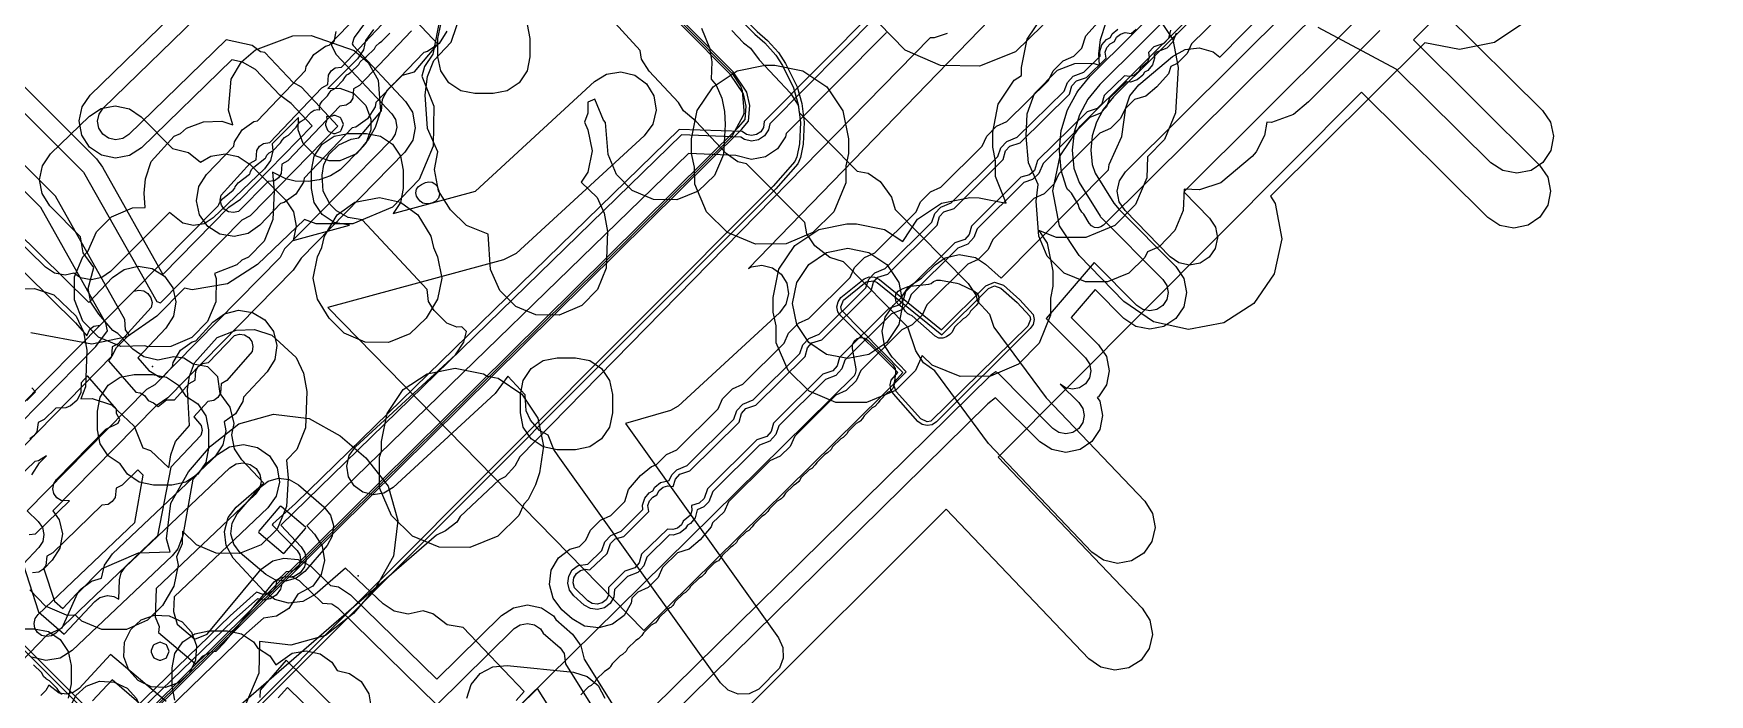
# Model space of a CAD drawing. Header units: metres. Extents: x -2677 to -840, y 169 to 1487.
# Drawn here: x -1971.7 to -1880.6, y 580.5 to 616.5 of the extents above; entities that cross this region are included whole.
import ezdxf

# ---------------------------------------------------------------- set-up
doc = ezdxf.new("R2010")
doc.units = ezdxf.units.M
for name, color, linetype in [('AI_GREENING_ALLOWED_ZONE', 4, 'Continuous'), ('AI_GREENING_EXCLUSIONS', 1, 'Continuous'), ('AI_GREENING_LAWN', 82, 'Continuous'), ('AI_GREENING_REJECTED', 6, 'Continuous')]:
    doc.layers.add(name, color=color, linetype=linetype)

msp = doc.modelspace()

# ---------------------------------------------------------------- linework, layer by layer
at = {"layer": 'AI_GREENING_ALLOWED_ZONE'}
msp.add_lwpolyline([(-1949.677, 607.963), (-1949.662, 607.925), (-1949.628, 607.719), (-1949.681, 607.517), (-1949.811, 607.354), (-1949.997, 607.259), (-1950.174, 607.211), (-1950.353, 607.196), (-1950.526, 607.246), (-1950.671, 607.353), (-1950.771, 607.461), (-1950.872, 607.622), (-1950.905, 607.81), (-1950.866, 607.996), (-1950.76, 608.154), (-1950.603, 608.261), (-1950.373, 608.36), (-1950.201, 608.401), (-1950.025, 608.378), (-1949.868, 608.296), (-1949.75, 608.164), (-1949.685, 607.999), (-1949.677, 607.963)], close=True, dxfattribs=at)
at = {"layer": 'AI_GREENING_EXCLUSIONS'}
for points in [[(-1789.684, 736.762), (-1913.711, 613.695), (-1914.37, 612.898), (-1914.832, 612.04), (-1915.119, 611.108), (-1915.219, 610.129), (-1915.125, 609.148), (-1914.841, 608.364), (-1913.703, 606.525), (-1913.676, 606.493), (-1910.29, 603.086), (-1910.074, 602.761), (-1909.999, 602.378), (-1910.076, 601.996), (-1910.294, 601.672), (-1910.619, 601.456), (-1911.002, 601.381), (-1911.384, 601.458), (-1911.708, 601.676), (-1914.025, 604.007), (-1916.633, 600.962), (-1914.497, 598.835), (-1914.28, 598.511), (-1914.203, 598.128), (-1914.279, 597.745), (-1914.495, 597.421), (-1914.819, 597.204), (-1915.202, 597.127), (-1915.585, 597.203), (-1915.879, 597.399), (-1914.867, 596.399), (-1914.648, 596.076), (-1914.57, 595.694), (-1914.644, 595.311), (-1914.859, 594.985), (-1915.182, 594.766), (-1915.564, 594.688), (-1915.947, 594.762), (-1916.273, 594.977), (-1919.254, 597.992), (-1919.381, 598.076), (-1919.647, 597.884), (-1959.785, 558.368)], [(-1788.98, 736.052), (-1912.972, 613.02), (-1913.536, 612.337), (-1913.905, 611.652), (-1914.134, 610.908), (-1914.214, 610.125), (-1914.139, 609.342), (-1913.979, 608.87), (-1912.961, 607.231), (-1912.661, 606.89), (-1912.661, 606.89), (-1909.581, 603.791), (-1909.149, 603.141), (-1908.999, 602.375), (-1909.154, 601.61), (-1909.589, 600.963), (-1910.239, 600.531), (-1911.005, 600.381), (-1911.77, 600.536), (-1912.417, 600.971), (-1913.978, 602.541), (-1915.286, 601.03), (-1913.79, 599.543), (-1913.356, 598.895), (-1913.203, 598.129), (-1913.354, 597.364), (-1913.787, 596.714), (-1913.862, 596.664), (-1913.727, 596.465), (-1913.57, 595.7), (-1913.718, 594.934), (-1914.147, 594.282), (-1914.793, 593.845), (-1915.558, 593.688), (-1916.324, 593.836), (-1916.976, 594.265), (-1919.398, 596.658), (-1919.811, 596.322), (-1959.084, 557.654)], [(-1972.931, 655.298), (-1971.592, 654.962), (-1970.356, 654.35), (-1969.227, 653.445), (-1932.479, 616.433), (-1931.933, 615.956), (-1931.343, 615.292), (-1930.972, 614.733), (-1930.372, 613.517), (-1930.117, 612.609), (-1929.996, 611.63), (-1930.056, 610.468), (-1930.184, 609.751), (-1930.298, 609.512), (-1931.47, 608.165), (-1975.484, 564.062)], [(-1972.922, 655.498), (-1971.542, 655.155), (-1970.266, 654.529), (-1969.085, 653.586), (-1932.34, 616.577), (-1931.783, 616.088), (-1931.193, 615.425), (-1930.805, 614.842), (-1930.179, 613.571), (-1929.924, 612.663), (-1929.797, 611.653), (-1929.857, 610.451), (-1929.987, 609.715), (-1930.147, 609.381), (-1931.333, 608.019), (-1975.357, 563.907)], [(-1979.002, 589.709), (-1967.029, 577.763), (-1933.198, 611.252), (-1932.825, 611.691), (-1932.741, 612.55), (-1932.915, 613.269), (-1933.66, 614.379), (-1943.892, 624.715), (-1944.411, 624.225), (-1944.807, 624.225), (-1944.973, 624.342), (-1946.583, 626.107), (-1946.577, 626.483), (-1946.133, 626.979), (-1970.177, 651.268), (-1974.404, 654.312)], [(-1978.86, 589.851), (-1967.028, 578.045), (-1933.345, 611.388), (-1933.008, 611.785), (-1932.94, 612.523), (-1933.101, 613.187), (-1933.815, 614.252), (-1943.888, 624.427), (-1944.332, 624.041), (-1944.609, 623.984), (-1944.887, 624.042), (-1945.119, 624.205), (-1946.769, 626.035), (-1946.816, 626.299), (-1946.761, 626.561), (-1946.415, 626.98), (-1970.308, 651.115), (-1974.732, 654.355)], [(-1865.57, 647.356), (-1896.663, 616.117), (-1889.808, 609.303), (-1889.37, 608.657), (-1889.214, 607.892), (-1889.361, 607.126), (-1889.791, 606.475), (-1890.437, 606.037), (-1891.201, 605.88), (-1891.968, 606.028), (-1892.619, 606.458), (-1899.49, 613.276), (-1919.253, 593.433), (-1911.414, 585.216), (-1910.995, 584.557), (-1910.861, 583.789), (-1911.031, 583.027), (-1911.48, 582.388), (-1912.139, 581.97), (-1912.908, 581.836), (-1913.669, 582.006), (-1914.308, 582.455), (-1922.081, 590.602), (-1933.103, 579.57)], [(-1937.949, 638.364), (-1954.264, 616.242), (-1954.377, 615.898), (-1954.321, 615.807), (-1951.476, 612.774), (-1951.095, 612.191), (-1950.936, 611.341), (-1951.079, 610.66), (-1951.505, 610.007), (-1957.147, 604.242), (-1957.573, 603.593), (-1964.393, 596.653), (-1965.027, 596.221), (-1970.643, 590.503), (-1970.297, 590.012), (-1970.126, 589.251), (-1970.259, 588.482), (-1970.674, 587.825), (-1971.127, 587.349), (-1970.554, 585.591), (-1970.097, 585.192), (-1969.1, 586.266), (-1968.547, 586.684), (-1968.004, 586.839), (-1967.833, 587.56), (-1967.391, 588.177), (-1961.699, 593.575), (-1961.039, 593.991), (-1960.27, 594.123), (-1959.509, 593.951), (-1958.871, 593.5), (-1958.455, 592.84), (-1958.323, 592.071), (-1958.496, 591.31), (-1958.946, 590.673), (-1964.047, 585.836), (-1964.077, 585.026), (-1963.878, 584.337), (-1962.926, 583.528), (-1962.255, 583.809), (-1959.317, 587.342), (-1958.673, 587.783), (-1958.084, 587.935), (-1957.307, 587.859), (-1956.619, 587.491), (-1955.545, 586.453), (-1955.107, 586.371), (-1954.454, 585.944), (-1949.769, 581.355), (-1946.254, 584.814), (-1945.601, 585.242), (-1944.835, 585.388), (-1944.071, 585.23), (-1943.425, 584.791), (-1943.303, 584.604), (-1942.39, 583.804), (-1941.929, 583.175), (-1941.75, 582.444), (-1937.644, 575.868)], [(-1910.558, 626.675), (-1932.813, 603.687), (-1932.665, 603.778), (-1932.087, 603.869), (-1931.518, 603.732), (-1931.045, 603.387), (-1930.739, 602.888), (-1930.648, 602.31), (-1930.786, 601.741), (-1931.13, 601.268), (-1936.639, 596.192), (-1937.054, 595.96), (-1939.499, 595.259), (-1931.186, 583.61), (-1930.945, 583.076), (-1930.927, 582.491), (-1931.134, 581.944), (-1932.255, 580.804), (-1932.789, 580.564), (-1933.374, 580.546), (-1933.921, 580.753), (-1934.347, 581.154), (-1943.161, 593.505), (-1943.397, 593.849), (-1943.719, 594.618), (-1944.18, 594.885), (-1944.666, 595.431), (-1944.906, 595.955), (-1944.968, 596.824), (-1945.912, 597.838), (-1946.599, 596.897), (-1952.146, 591.781), (-1952.646, 591.476), (-1953.224, 591.385), (-1953.793, 591.522), (-1954.266, 591.867), (-1954.571, 592.366), (-1954.662, 592.944), (-1954.525, 593.513), (-1954.18, 593.986), (-1948.759, 598.985), (-1948.293, 599.672), (-1948.161, 600.254), (-1948.397, 600.508), (-1948.686, 600.505), (-1949.229, 600.723), (-1949.916, 601.396), (-1950.223, 601.894), (-1950.298, 602.551), (-1953.819, 606.332), (-1954.582, 606.468), (-1955.217, 606.829), (-1955.561, 607.175), (-1955.943, 607.899), (-1956.005, 608.771), (-1955.909, 609.348), (-1955.613, 609.904), (-1955.09, 610.414), (-1954.431, 610.728), (-1954.009, 610.789), (-1952.772, 612.255), (-1952.721, 612.888), (-1952.439, 613.401), (-1951.633, 614.204), (-1950.983, 614.375), (-1949.709, 615.885), (-1952.95, 619.357)], [(-1890.714, 617.01), (-1892.252, 615.979), (-1894.165, 615.595), (-1896.055, 615.967), (-1904.44, 607.621), (-1904.182, 607.224), (-1903.827, 605.306), (-1904.234, 603.398), (-1905.339, 601.79), (-1905.339, 601.79), (-1906.976, 600.728), (-1908.894, 600.373), (-1910.802, 600.78), (-1912.41, 601.885), (-1914.85, 604.392), (-1915.907, 606.016), (-1916.267, 607.919), (-1915.877, 609.817), (-1914.794, 611.423), (-1899.86, 626.289)], [(-1933.728, 616.633), (-1933.096, 615.958), (-1932.703, 615.677), (-1932.237, 615.041), (-1930.537, 613.225), (-1930.126, 612.563), (-1930.061, 612.172), (-1926.917, 608.989), (-1926.309, 608.864), (-1925.662, 608.427), (-1925.048, 607.567), (-1924.855, 606.902), (-1920.871, 602.869), (-1920.442, 602.217), (-1920.386, 601.929), (-1919.713, 601.211), (-1919.478, 600.496), (-1916.638, 596.658), (-1911.266, 591.027), (-1910.848, 590.368), (-1910.714, 589.599), (-1910.884, 588.838), (-1911.332, 588.199), (-1911.991, 587.781), (-1912.76, 587.647), (-1913.522, 587.817), (-1914.16, 588.266), (-1919.779, 594.178), (-1922.693, 598.118), (-1923.307, 598.552), (-1923.723, 599.212), (-1924.158, 600.504), (-1927.662, 604.052), (-1928.401, 604.284), (-1929.218, 604.915), (-1929.647, 605.566), (-1929.766, 606.181), (-1932.924, 609.378), (-1933.409, 609.492), (-1934.042, 609.946), (-1935.69, 611.707), (-1936.351, 612.26), (-1936.632, 612.712), (-1938.226, 614.415), (-1938.637, 615.077), (-1938.713, 615.537), (-1945.953, 623.49)], [(-1896.333, 620.629), (-1909.158, 607.863), (-1907.752, 606.419), (-1907.434, 605.928), (-1907.327, 605.353), (-1907.327, 605.353), (-1907.449, 604.78), (-1907.781, 604.298), (-1908.272, 603.98), (-1908.847, 603.873), (-1909.42, 603.995), (-1909.902, 604.327), (-1912.342, 606.833), (-1912.659, 607.321), (-1912.767, 607.892), (-1912.65, 608.461), (-1912.325, 608.943), (-1897.391, 623.809)], [(-1977.163, 617.096), (-1968.983, 608.934), (-1964.982, 601.893), (-1964.789, 601.813), (-1960.354, 606.326), (-1959.903, 606.573), (-1955.15, 611.429), (-1957.129, 613.539), (-1957.578, 613.796), (-1959.113, 615.429), (-1959.352, 615.462), (-1959.799, 615.808), (-1961.225, 616.117), (-1966.517, 610.968), (-1966.845, 610.755), (-1967.228, 610.684), (-1967.61, 610.766), (-1967.931, 610.987), (-1968.144, 611.314), (-1968.215, 611.698), (-1968.133, 612.08), (-1967.912, 612.401), (-1962.235, 617.925)], [(-1976.456, 617.804), (-1968.277, 609.642), (-1967.946, 609.206), (-1964.664, 603.368), (-1961.067, 607.027), (-1960.438, 607.456), (-1956.535, 611.444), (-1957.678, 612.662), (-1958.306, 613.111), (-1959.621, 614.51), (-1960.329, 614.899), (-1960.913, 615.026), (-1965.82, 610.251), (-1966.475, 609.826), (-1967.242, 609.684), (-1968.005, 609.847), (-1968.648, 610.29), (-1969.073, 610.944), (-1969.214, 611.712), (-1969.052, 612.475), (-1968.609, 613.118), (-1962.933, 618.642)], [(-1949.219, 616.589), (-1949.636, 615.929), (-1950.273, 615.479), (-1950.471, 615.434), (-1953.078, 612.708), (-1953.117, 612.486), (-1953.533, 611.826), (-1954.171, 611.376), (-1954.369, 611.331), (-1956.976, 608.605), (-1957.014, 608.383), (-1957.431, 607.723), (-1958.069, 607.273), (-1958.267, 607.229), (-1959.389, 606.047), (-1960.027, 605.597), (-1960.788, 605.425), (-1961.557, 605.557), (-1962.217, 605.974), (-1962.667, 606.612), (-1962.839, 607.373), (-1962.706, 608.142), (-1962.289, 608.802), (-1960.805, 610.346), (-1960.767, 610.568), (-1960.35, 611.228), (-1959.713, 611.678), (-1959.515, 611.722), (-1956.908, 614.449), (-1956.869, 614.671), (-1956.453, 615.33), (-1955.815, 615.78), (-1955.617, 615.825), (-1953.01, 618.551)], [(-1906.469, 618.117), (-1908.728, 615.909), (-1908.969, 615.381), (-1909.509, 614.841), (-1909.857, 614.675), (-1909.991, 614.265), (-1910.611, 613.561), (-1911.212, 613.063), (-1911.837, 612.871), (-1912.349, 612.37), (-1912.59, 611.843), (-1913.13, 611.303), (-1913.71, 611.04), (-1915.602, 609.19), (-1915.952, 608.842), (-1916.201, 608.295), (-1916.741, 607.755), (-1917.301, 607.501), (-1919.542, 605.272), (-1919.791, 604.725), (-1920.331, 604.185), (-1920.89, 603.93), (-1923.131, 601.702), (-1923.38, 601.155), (-1923.92, 600.615), (-1924.48, 600.36), (-1926.72, 598.132), (-1926.97, 597.585), (-1927.51, 597.045), (-1928.069, 596.79), (-1930.31, 594.562), (-1930.559, 594.015), (-1931.099, 593.475), (-1931.659, 593.22), (-1933.899, 590.992), (-1934.149, 590.445), (-1934.776, 589.847), (-1934.841, 589.642), (-1935.455, 588.932), (-1936.052, 588.429), (-1936.675, 588.231), (-1937.489, 587.422), (-1937.738, 586.875), (-1938.278, 586.334), (-1938.838, 586.08), (-1939.157, 585.762), (-1939.194, 585.49), (-1939.586, 584.815), (-1940.206, 584.341), (-1940.96, 584.14), (-1941.733, 584.244), (-1942.408, 584.636), (-1942.971, 585.131), (-1943.445, 585.751), (-1943.645, 586.506), (-1943.542, 587.279), (-1943.15, 587.954), (-1942.53, 588.428), (-1942.011, 588.566), (-1941.657, 588.917), (-1941.408, 589.464), (-1940.868, 590.004), (-1940.308, 590.259), (-1939.552, 591.011), (-1939.342, 591.677), (-1938.692, 592.422), (-1938.095, 592.925), (-1937.837, 593.007), (-1937.278, 593.575), (-1936.719, 593.829), (-1934.478, 596.057), (-1934.229, 596.604), (-1933.689, 597.145), (-1933.129, 597.399), (-1930.889, 599.627), (-1930.64, 600.175), (-1930.1, 600.715), (-1929.54, 600.969), (-1927.299, 603.198), (-1927.05, 603.745), (-1926.51, 604.285), (-1925.951, 604.539), (-1923.71, 606.768), (-1923.461, 607.315), (-1922.921, 607.855), (-1922.361, 608.109), (-1920.121, 610.338), (-1919.871, 610.885), (-1919.331, 611.425), (-1918.772, 611.68), (-1916.501, 613.905), (-1916.26, 614.433), (-1915.72, 614.973), (-1915.139, 615.236), (-1914.689, 615.676), (-1914.473, 616.34), (-1913.817, 617.079)], [(-1949.6, 617.268), (-1949.978, 615.351), (-1950.432, 614.67), (-1950.576, 614.154), (-1949.929, 612.508), (-1949.968, 610.334), (-1950.724, 608.529), (-1952.181, 607.019), (-1954.341, 606.117), (-1956.32, 606.117), (-1956.965, 606.345), (-1959.507, 603.909), (-1961.152, 602.86), (-1963.073, 602.52), (-1963.489, 602.612), (-1964.996, 601.086), (-1966.61, 599.978), (-1968.525, 599.574), (-1971.844, 600.184)], [(-1945.458, 580.19), (-1945.021, 580.678), (-1948.336, 584.168), (-1949.202, 584.314), (-1949.981, 584.91), (-1950.5, 585.062), (-1951.33, 584.892), (-1952.094, 585.054), (-1952.684, 585.444), (-1954.728, 587.391), (-1956.373, 585.966), (-1957.051, 585.58), (-1957.825, 585.483), (-1958.578, 585.69), (-1959.149, 586.119), (-1960.832, 587.937), (-1961.217, 588.616), (-1961.312, 589.39), (-1961.104, 590.143), (-1960.677, 590.71), (-1959.173, 592.009), (-1960.367, 593.276), (-1960.76, 593.882), (-1960.912, 594.648), (-1960.789, 595.266), (-1961.007, 596.153), (-1961.548, 596.896), (-1961.681, 597.8), (-1962.208, 598.348), (-1963.016, 598.482), (-1963.518, 598.809), (-1964.06, 598.876), (-1964.931, 598.699), (-1965.691, 598.879), (-1966.287, 599.299), (-1967.116, 600.145), (-1967.377, 600.32), (-1968.145, 601.197), (-1968.572, 601.851), (-1968.716, 602.596), (-1968.412, 603.737), (-1968.99, 604.541), (-1969.133, 605.403), (-1970.8, 607.102), (-1971.223, 607.758), (-1971.363, 608.512), (-1971.203, 609.276), (-1970.764, 609.921), (-1968.652, 611.966), (-1968.014, 612.382), (-1967.247, 612.529), (-1966.483, 612.372), (-1965.837, 611.934), (-1964.135, 610.21), (-1963.262, 609.989), (-1962.621, 609.472), (-1962.049, 609.789), (-1961.28, 609.92), (-1960.571, 609.769), (-1959.922, 609.335), (-1957.998, 607.412), (-1957.565, 606.763), (-1957.412, 605.998), (-1957.579, 605.21), (-1954.519, 606.037), (-1955.353, 606.189), (-1956.002, 606.623), (-1956.436, 607.272), (-1956.588, 608.037), (-1956.588, 609.037), (-1956.436, 609.802), (-1956.002, 610.451), (-1955.353, 610.885), (-1954.588, 611.037), (-1953.588, 611.037), (-1952.823, 610.885), (-1952.174, 610.451), (-1951.74, 609.802), (-1951.588, 609.037), (-1951.588, 608.037), (-1951.74, 607.272), (-1952.135, 606.681), (-1947.661, 607.89), (-1941.2, 613.849), (-1940.535, 614.256), (-1939.764, 614.377), (-1939.005, 614.194), (-1938.374, 613.735), (-1937.967, 613.069), (-1937.846, 612.298), (-1938.029, 611.539), (-1938.489, 610.909), (-1945.445, 604.504), (-1946.144, 604.157), (-1955.698, 601.575), (-1938.516, 583.998), (-1924.249, 598.065), (-1925.005, 598.858), (-1925.419, 599.504), (-1925.558, 600.285), (-1925.388, 601.047), (-1924.95, 601.676), (-1924.52, 602.092), (-1924.104, 602.714), (-1923.423, 603.154), (-1922.668, 603.885), (-1922.124, 604.26), (-1921.366, 604.446), (-1920.481, 604.283), (-1919.927, 603.924), (-1919.085, 603.154), (-1913.249, 609.058), (-1913.21, 609.346), (-1912.514, 610.871), (-1912.298, 612.427), (-1912.092, 613.074), (-1911.604, 613.683), (-1909.77, 615.224), (-1909.086, 615.6), (-1908.311, 615.685), (-1907.561, 615.467), (-1907.2, 615.178), (-1904.63, 617.778)], [(-1925.965, 617.714), (-1931.961, 611.672), (-1932.005, 611.346), (-1932.157, 611.119), (-1932.385, 610.969), (-1932.653, 610.917), (-1932.921, 610.972), (-1933.159, 611.136), (-1936.581, 611.254), (-1957.441, 590.915), (-1958.68, 589.801), (-1958.72, 589.745), (-1957.366, 588.353), (-1957.222, 588.121), (-1957.177, 587.852), (-1957.239, 587.586), (-1957.398, 587.364), (-1957.63, 587.22), (-1957.952, 587.188), (-1958.49, 586.685), (-1958.543, 586.366), (-1958.702, 586.144), (-1958.934, 586), (-1959.204, 585.955), (-1959.573, 586.091), (-1961.002, 584.797), (-1966.19, 579.78)], [(-1925.835, 617.419), (-1931.663, 611.546), (-1931.728, 611.23), (-1931.946, 610.906), (-1932.272, 610.691), (-1932.655, 610.617), (-1933.037, 610.695), (-1933.233, 610.827), (-1936.464, 610.949), (-1958.245, 589.732), (-1957.147, 588.558), (-1956.941, 588.227), (-1956.877, 587.842), (-1956.966, 587.462), (-1957.193, 587.145), (-1957.525, 586.939), (-1957.833, 586.888), (-1958.199, 586.547), (-1958.27, 586.242), (-1958.497, 585.925), (-1958.828, 585.719), (-1959.213, 585.656), (-1959.52, 585.727), (-1960.795, 584.58), (-1965.871, 579.67)], [(-1951.139, 616.619), (-1953.969, 613.64), (-1954.29, 613.46), (-1954.33, 612.952), (-1954.476, 612.721), (-1954.699, 612.564), (-1955.037, 612.516), (-1957.867, 609.537), (-1958.187, 609.358), (-1958.228, 608.85), (-1958.374, 608.619), (-1958.597, 608.461), (-1958.934, 608.413), (-1960.555, 606.784), (-1960.822, 606.724), (-1961.091, 606.771), (-1961.322, 606.917), (-1961.479, 607.14), (-1961.539, 607.406), (-1961.493, 607.675), (-1959.915, 609.414), (-1959.594, 609.593), (-1959.554, 610.101), (-1959.408, 610.332), (-1959.185, 610.49), (-1958.847, 610.538), (-1956.017, 613.517), (-1955.696, 613.696), (-1955.656, 614.204), (-1955.51, 614.435), (-1955.287, 614.592), (-1954.949, 614.64), (-1952.119, 617.619)], [(-1935.381, 616.764), (-1934.934, 615.689), (-1934.813, 614.919), (-1934.844, 613.978), (-1934.579, 613.662), (-1934.279, 612.952), (-1934.124, 612.233), (-1934.085, 611.516), (-1934.179, 609.89), (-1934.677, 608.739), (-1935.554, 607.884), (-1936.719, 607.414), (-1937.988, 607.431), (-1939.139, 607.929), (-1939.994, 608.806), (-1940.447, 609.89), (-1940.588, 611.618), (-1940.71, 611.762), (-1941.174, 612.897), (-1941.551, 612.739), (-1941.551, 612.127), (-1941.736, 611.642), (-1941.55, 611.226), (-1941.323, 610.078), (-1941.553, 608.93), (-1941.925, 608.373), (-1941.057, 607.551), (-1940.671, 606.695), (-1940.489, 605.706), (-1940.554, 603.714), (-1941.024, 602.549), (-1941.879, 601.672), (-1943.111, 601.157), (-1944.38, 601.174), (-1945.464, 601.627), (-1946.341, 602.482), (-1946.839, 603.633), (-1946.983, 605.561), (-1948.153, 606.03), (-1949.027, 606.883), (-1949.668, 607.919), (-1949.898, 609.067), (-1949.707, 610.032), (-1950.268, 611.309), (-1950.396, 613.128), (-1950.266, 614.126), (-1949.927, 615.001), (-1948.983, 615.995), (-1948.404, 617.695)], [(-1910.625, 617.444), (-1909.757, 616.147), (-1909.453, 614.616), (-1909.6, 612.149), (-1910.204, 610.704), (-1911.125, 609.762), (-1911.169, 608.62), (-1911.773, 607.175), (-1912.896, 606.031), (-1914.482, 605.368), (-1916.066, 605.368), (-1917.042, 605.76), (-1916.577, 605.065), (-1916.273, 603.534), (-1916.273, 602.728), (-1916.404, 602.069), (-1916.404, 601.144), (-1917.024, 599.622), (-1918.147, 598.478), (-1919.656, 597.831), (-1921.317, 597.815), (-1922.839, 598.435), (-1923.384, 598.959), (-1923.745, 598.135), (-1924.825, 597.055), (-1926.411, 596.392), (-1928.072, 596.408), (-1929.517, 597.012), (-1930.661, 598.135), (-1931.308, 599.644), (-1931.324, 600.564), (-1931.473, 601.314), (-1931.473, 602.116), (-1931.169, 603.647), (-1930.301, 604.944), (-1929.004, 605.812), (-1927.473, 606.116), (-1926.951, 606.111), (-1926.951, 606.111), (-1925.42, 605.807), (-1924.437, 605.15), (-1923.623, 606.367), (-1922.326, 607.235), (-1920.795, 607.539), (-1920.273, 607.534), (-1918.803, 607.242), (-1919.395, 608.697), (-1919.395, 609.54), (-1919.544, 610.29), (-1919.544, 611.092), (-1919.24, 612.623), (-1918.372, 613.92), (-1917.975, 614.186), (-1917.975, 614.621), (-1917.671, 616.152), (-1916.803, 617.449)], [(-1898.5, 616.63), (-1902.375, 612.758), (-1903.194, 612.059), (-1904.39, 611.635), (-1904.647, 611.636), (-1904.757, 610.918), (-1905.211, 610.04), (-1905.439, 609.771), (-1907.137, 608.346), (-1908.299, 607.956), (-1909.129, 608.005), (-1909.186, 606.834), (-1909.639, 605.75), (-1910.494, 604.873), (-1911.125, 604.592), (-1911.268, 604.291), (-1912.145, 603.436), (-1913.31, 602.966), (-1914.498, 602.966), (-1915.663, 603.436), (-1916.585, 604.358), (-1917.038, 605.442), (-1917.183, 607.342), (-1917.073, 608.251), (-1917.599, 609.429), (-1917.732, 610.882), (-1917.664, 612.104), (-1917.275, 613.202), (-1916.016, 614.481), (-1915.085, 614.831), (-1914.091, 614.858), (-1914.091, 614.858), (-1913.742, 614.747), (-1913.77, 615.358), (-1913.69, 616.133), (-1913.379, 617.08)], [(-1894.996, 617.57), (-1889.647, 612.286), (-1889.21, 611.64), (-1889.053, 610.875), (-1889.201, 610.109), (-1889.63, 609.457), (-1890.276, 609.02), (-1891.041, 608.863), (-1891.807, 609.011), (-1892.459, 609.44), (-1897.602, 614.521), (-1901.854, 616.799)], [(-1922.023, 616.471), (-1922.726, 616.228), (-1922.942, 616.223), (-1945.246, 593.446), (-1945.527, 592.94), (-1946.043, 592.355), (-1946.37, 592.194), (-1948.493, 590.208), (-1948.673, 589.893), (-1949.291, 589.416), (-1949.784, 589.178), (-1974.039, 568.178)], [(-1922.023, 616.471), (-1922.726, 616.228), (-1922.942, 616.223), (-1945.246, 593.446), (-1945.527, 592.94), (-1946.043, 592.355), (-1946.37, 592.194), (-1948.493, 590.208), (-1948.673, 589.893), (-1949.291, 589.416), (-1949.784, 589.178), (-1974.039, 568.178)], [(-1953.213, 616.686), (-1953.65, 616.087), (-1953.751, 615.581), (-1954.077, 615.094), (-1955.699, 613.474), (-1955.033, 613.489), (-1954.297, 613.223), (-1953.626, 612.552), (-1953.36, 611.815), (-1953.36, 611.222), (-1953.626, 610.485), (-1954.138, 609.921), (-1955.033, 609.548), (-1955.627, 609.548), (-1956.363, 609.814), (-1957.035, 610.485), (-1957.3, 611.222), (-1957.285, 611.891), (-1958.719, 610.46), (-1958.677, 610.089), (-1958.815, 609.559), (-1959.135, 609.114), (-1961.929, 606.436), (-1962.422, 606.121), (-1962.998, 606.019), (-1963.57, 606.146), (-1964.294, 606.736), (-1967.503, 603.527), (-1967.987, 603.195), (-1968.562, 603.074), (-1969.139, 603.183), (-1969.506, 603.424), (-1969.971, 603.327), (-1970.544, 603.434), (-1971.033, 603.751), (-1972.844, 605.512)], [(-1955.262, 616.574), (-1955.37, 616.019), (-1955.519, 615.845), (-1955.233, 615.318), (-1952.205, 612.09), (-1952.015, 611.798), (-1951.935, 611.374), (-1952.023, 610.993), (-1952.22, 610.706), (-1958.047, 604.752), (-1958.286, 604.294), (-1965.106, 597.354), (-1965.558, 597.107), (-1972.045, 590.503), (-1971.436, 589.925), (-1971.211, 589.606), (-1971.126, 589.226), (-1971.192, 588.841), (-1971.4, 588.513), (-1972.263, 587.606), (-1971.419, 585.019), (-1970.025, 583.8), (-1968.367, 585.585), (-1968.091, 585.794), (-1967.671, 585.904), (-1967.328, 585.856), (-1967.054, 585.704), (-1967.014, 586.763), (-1966.924, 587.143), (-1966.703, 587.451), (-1961.011, 592.85), (-1960.681, 593.058), (-1960.296, 593.124), (-1959.916, 593.037), (-1959.597, 592.812), (-1959.389, 592.482), (-1959.323, 592.098), (-1959.409, 591.717), (-1959.634, 591.398), (-1965.031, 586.281), (-1965.088, 584.739), (-1964.865, 584.219), (-1964.902, 583.894), (-1962.879, 582.179), (-1962.51, 582.605), (-1962.015, 582.846), (-1961.769, 582.879), (-1961.32, 583.332), (-1958.602, 586.643), (-1958.358, 586.826), (-1957.985, 586.939), (-1957.597, 586.901), (-1957.253, 586.718), (-1955.989, 585.489), (-1955.48, 585.443), (-1955.154, 585.229), (-1949.767, 579.953), (-1945.552, 584.101), (-1945.226, 584.315), (-1944.843, 584.388), (-1944.461, 584.309), (-1944.138, 584.089), (-1943.979, 583.847), (-1943.066, 583.067), (-1942.835, 582.752), (-1942.77, 582.19), (-1938.43, 575.239)], [(-1925.315, 616.524), (-1930.768, 611.029), (-1930.806, 610.842), (-1931.243, 610.196), (-1931.894, 609.765), (-1932.66, 609.617), (-1933.507, 609.829), (-1936.074, 609.933), (-1954.831, 591.713), (-1956.838, 589.693), (-1956.416, 589.242), (-1956.005, 588.579), (-1955.878, 587.809), (-1956.055, 587.049), (-1956.51, 586.415), (-1957.324, 585.978), (-1957.814, 585.195), (-1958.477, 584.783), (-1959.183, 584.667), (-1960.105, 583.856), (-1964.938, 579.178)], [(-1909.574, 616.482), (-1909.745, 616.02), (-1910.068, 615.67), (-1910.635, 615.446), (-1910.757, 615.324), (-1910.742, 615.125), (-1910.863, 614.754), (-1911.116, 614.458), (-1911.294, 614.368), (-1911.387, 614.192), (-1911.687, 613.943), (-1912.06, 613.828), (-1912.268, 613.847), (-1913.194, 612.943), (-1913.365, 612.481), (-1913.689, 612.132), (-1914.256, 611.907), (-1916.806, 609.405), (-1917.03, 608.854), (-1917.38, 608.531), (-1917.858, 608.36), (-1920.396, 605.835), (-1920.566, 605.364), (-1920.89, 605.014), (-1921.447, 604.79), (-1923.985, 602.265), (-1924.156, 601.793), (-1924.479, 601.444), (-1925.037, 601.22), (-1927.574, 598.695), (-1927.745, 598.223), (-1928.069, 597.874), (-1928.626, 597.649), (-1931.164, 595.125), (-1931.335, 594.653), (-1931.658, 594.304), (-1932.216, 594.079), (-1934.753, 591.555), (-1934.978, 591.004), (-1935.248, 590.734), (-1935.606, 590.563), (-1935.718, 590.123), (-1935.969, 589.825), (-1936.145, 589.733), (-1936.237, 589.556), (-1936.535, 589.305), (-1936.907, 589.186), (-1937.115, 589.204), (-1938.343, 587.985), (-1938.514, 587.513), (-1938.837, 587.163), (-1939.394, 586.939), (-1940.098, 586.237), (-1940.14, 585.813), (-1940.336, 585.475), (-1940.646, 585.239), (-1941.023, 585.138), (-1941.41, 585.19), (-1941.747, 585.386), (-1942.31, 585.882), (-1942.547, 586.192), (-1942.647, 586.569), (-1942.595, 586.956), (-1942.4, 587.293), (-1942.09, 587.53), (-1941.555, 587.609), (-1940.803, 588.354), (-1940.633, 588.826), (-1940.309, 589.175), (-1939.752, 589.4), (-1938.562, 590.585), (-1938.583, 590.824), (-1938.465, 591.196), (-1938.214, 591.494), (-1938.014, 591.599), (-1937.911, 591.798), (-1937.612, 592.05), (-1937.142, 592.159), (-1936.99, 592.475), (-1936.719, 592.745), (-1936.162, 592.97), (-1933.624, 595.494), (-1933.454, 595.966), (-1933.13, 596.315), (-1932.573, 596.54), (-1930.035, 599.064), (-1929.864, 599.536), (-1929.541, 599.886), (-1928.983, 600.11), (-1926.445, 602.634), (-1926.275, 603.106), (-1925.951, 603.456), (-1925.394, 603.68), (-1922.856, 606.205), (-1922.685, 606.676), (-1922.362, 607.026), (-1921.804, 607.25), (-1919.267, 609.775), (-1919.096, 610.246), (-1918.772, 610.596), (-1918.215, 610.82), (-1915.655, 613.332), (-1915.484, 613.794), (-1915.16, 614.144), (-1914.594, 614.368), (-1913.703, 615.241), (-1913.722, 615.48), (-1913.601, 615.851), (-1913.347, 616.147), (-1913.146, 616.25), (-1913.041, 616.448), (-1912.74, 616.697)], [(-1909.868, 616.642), (-1909.993, 616.188), (-1910.236, 615.919), (-1910.79, 615.74), (-1911.066, 615.442), (-1911.04, 615.161), (-1911.124, 614.901), (-1911.51, 614.587), (-1911.62, 614.381), (-1911.83, 614.207), (-1912.091, 614.126), (-1912.378, 614.16), (-1913.489, 613.103), (-1913.614, 612.649), (-1913.857, 612.381), (-1914.411, 612.202), (-1917.1, 609.563), (-1917.279, 609.022), (-1917.548, 608.779), (-1918.015, 608.654), (-1920.69, 605.993), (-1920.815, 605.531), (-1921.058, 605.263), (-1921.604, 605.084), (-1924.279, 602.423), (-1924.404, 601.961), (-1924.647, 601.693), (-1925.194, 601.514), (-1927.869, 598.853), (-1927.994, 598.391), (-1928.237, 598.123), (-1928.783, 597.944), (-1931.458, 595.283), (-1931.583, 594.821), (-1931.826, 594.552), (-1932.372, 594.373), (-1935.047, 591.713), (-1935.226, 591.171), (-1935.495, 590.929), (-1935.924, 590.803), (-1935.898, 590.528), (-1935.981, 590.268), (-1936.364, 589.951), (-1936.471, 589.743), (-1936.68, 589.567), (-1936.94, 589.485), (-1937.227, 589.515), (-1938.637, 588.143), (-1938.762, 587.681), (-1939.005, 587.412), (-1939.551, 587.233), (-1940.428, 586.332), (-1940.424, 585.91), (-1940.561, 585.674), (-1940.778, 585.508), (-1941.042, 585.438), (-1941.313, 585.474), (-1941.549, 585.611), (-1942.278, 586.324), (-1942.348, 586.588), (-1942.312, 586.859), (-1942.175, 587.095), (-1941.958, 587.261), (-1941.694, 587.331), (-1941.443, 587.297), (-1940.509, 588.196), (-1940.33, 588.737), (-1940.062, 588.98), (-1939.595, 589.105), (-1938.241, 590.481), (-1938.285, 590.791), (-1938.202, 591.051), (-1938.027, 591.26), (-1937.795, 591.381), (-1937.676, 591.611), (-1937.467, 591.787), (-1937.207, 591.87), (-1936.92, 591.839), (-1936.794, 592.228), (-1936.552, 592.497), (-1936.005, 592.676), (-1933.33, 595.336), (-1933.205, 595.798), (-1932.962, 596.067), (-1932.416, 596.246), (-1929.741, 598.906), (-1929.615, 599.368), (-1929.373, 599.637), (-1928.826, 599.816), (-1926.151, 602.477), (-1926.026, 602.938), (-1925.783, 603.207), (-1925.237, 603.386), (-1922.562, 606.047), (-1922.437, 606.509), (-1922.194, 606.777), (-1921.647, 606.956), (-1918.972, 609.617), (-1918.847, 610.079), (-1918.604, 610.347), (-1918.058, 610.526), (-1915.361, 613.172), (-1915.235, 613.626), (-1914.993, 613.895), (-1914.438, 614.074), (-1913.383, 615.134), (-1913.424, 615.444), (-1913.339, 615.704), (-1913.162, 615.912), (-1912.929, 616.03), (-1912.808, 616.259), (-1912.598, 616.433), (-1912.337, 616.514), (-1912.022, 616.465), (-1911.74, 616.711)], [(-1973.828, 592.399), (-1967.413, 598.929), (-1967.174, 599.386), (-1966.501, 600.071), (-1966.686, 600.349), (-1966.725, 600.913), (-1970.493, 607.616), (-1978.575, 615.68)], [(-1973.467, 594.193), (-1968.309, 599.444), (-1967.676, 600.302), (-1967.756, 600.706), (-1971.297, 607.005), (-1979.282, 614.972)], [(-1977.96, 610.979), (-1968.682, 601.842), (-1967.402, 603.191), (-1966.764, 603.641), (-1966.003, 603.814), (-1965.234, 603.682), (-1964.574, 603.265), (-1964.124, 602.628), (-1963.951, 601.867), (-1964.083, 601.098), (-1964.5, 600.438), (-1966.029, 598.826), (-1965.429, 598.135), (-1964.817, 597.769), (-1964.651, 597.8), (-1964.132, 598.349), (-1964.098, 598.572), (-1963.693, 599.239), (-1963.064, 599.701), (-1962.867, 599.75), (-1961.937, 600.767), (-1961.308, 601.229), (-1960.55, 601.415), (-1959.779, 601.297), (-1959.111, 600.893), (-1958.649, 600.264), (-1958.463, 599.506), (-1958.581, 598.735), (-1958.985, 598.067), (-1960.27, 596.681), (-1960.304, 596.458), (-1960.708, 595.791), (-1961.321, 595.341), (-1961.231, 594.857), (-1961.394, 594.093), (-1961.836, 593.451), (-1962.372, 592.998), (-1963.029, 592.232), (-1963.569, 589.172), (-1963.851, 588.444), (-1964.162, 588.068), (-1969.591, 582.919), (-1970.251, 582.503), (-1971.02, 582.371), (-1971.781, 582.543)], [(-1978.872, 610.053), (-1969.416, 600.74), (-1968.798, 600.032), (-1968.63, 600.392), (-1968.407, 600.55), (-1968.07, 600.598), (-1966.236, 602.454), (-1965.969, 602.514), (-1965.7, 602.468), (-1965.469, 602.322), (-1965.311, 602.099), (-1965.251, 601.833), (-1965.297, 601.564), (-1967.088, 599.598), (-1967.409, 599.418), (-1967.449, 598.91), (-1967.613, 598.667), (-1966.131, 596.959), (-1965.889, 596.924), (-1965.654, 596.784), (-1965.461, 596.502), (-1965.167, 596.388), (-1964.912, 596.177), (-1964.466, 596.537), (-1964.031, 596.551), (-1963.224, 597.434), (-1962.906, 597.62), (-1962.876, 598.128), (-1962.734, 598.362), (-1962.514, 598.524), (-1962.177, 598.578), (-1960.758, 600.051), (-1960.492, 600.116), (-1960.222, 600.075), (-1959.989, 599.933), (-1959.827, 599.713), (-1959.762, 599.448), (-1959.803, 599.178), (-1961.178, 597.596), (-1961.496, 597.41), (-1961.526, 596.902), (-1961.668, 596.668), (-1961.888, 596.507), (-1962.224, 596.452), (-1962.978, 595.628), (-1962.581, 595.143), (-1962.531, 594.874), (-1962.588, 594.607), (-1964.236, 592.879), (-1964.948, 589.143), (-1970.486, 583.862), (-1970.717, 583.716), (-1970.986, 583.67), (-1971.252, 583.731), (-1971.475, 583.888), (-1971.621, 584.119), (-1971.667, 584.389), (-1971.607, 584.655), (-1971.449, 584.878), (-1966.188, 589.868), (-1965.734, 592.44), (-1966.027, 592.739), (-1966.875, 591.909), (-1967.202, 591.741), (-1967.26, 591.235), (-1967.414, 591.009), (-1967.643, 590.86), (-1967.982, 590.824), (-1970.644, 588.216), (-1970.971, 588.048), (-1971.03, 587.542), (-1971.184, 587.316), (-1971.412, 587.167), (-1971.751, 587.131)], [(-1972.634, 602.579), (-1971.64, 602.606), (-1970.59, 602.254), (-1969.366, 601.096), (-1968.981, 600.24), (-1968.798, 599.25), (-1968.864, 597.259), (-1969.121, 596.602), (-1968.496, 596.619), (-1967.446, 596.267), (-1966.222, 595.108), (-1965.758, 593.941), (-1965.329, 593.786), (-1964.344, 592.854), (-1964.23, 593.557), (-1963.969, 594.281), (-1963.206, 595.153), (-1963.322, 597.104), (-1963.205, 597.831), (-1962.944, 598.555), (-1961.705, 599.928), (-1960.676, 600.335), (-1959.681, 600.361), (-1958.733, 600.061), (-1957.407, 598.851), (-1957.022, 597.995), (-1956.84, 597.006), (-1956.905, 595.014), (-1957.375, 593.849), (-1957.941, 593.261), (-1957.853, 592.285), (-1957.93, 590.74), (-1958.445, 589.508), (-1959.322, 588.653), (-1960.487, 588.183), (-1961.756, 588.2), (-1962.84, 588.653), (-1963.602, 589.394), (-1963.619, 588.709), (-1963.915, 588), (-1963.827, 587.553), (-1964.057, 586.405), (-1964.686, 585.369), (-1965.496, 584.559), (-1966.643, 584.063), (-1967.987, 584.063), (-1969.07, 584.516), (-1969.388, 584.813), (-1969.893, 584.83), (-1971.044, 585.328), (-1971.899, 586.205)], [(-1971.927, 589.215), (-1971.588, 589.251), (-1969.745, 591.057), (-1970.197, 591.069), (-1970.426, 591.218), (-1970.58, 591.443), (-1970.636, 591.711), (-1970.586, 591.979), (-1970.437, 592.208), (-1967.755, 594.947), (-1967.1, 595.275), (-1967.002, 595.467), (-1967.187, 595.797), (-1967.188, 596.042), (-1968.752, 597.844), (-1969.104, 597.474), (-1969.127, 596.924), (-1969.34, 596.512), (-1969.688, 596.216), (-1969.941, 596.11), (-1970.483, 596.085), (-1971.121, 595.473), (-1971.449, 595.308), (-1971.513, 594.802), (-1971.669, 594.578), (-1971.899, 594.431)], [(-1972.055, 596.517), (-1971.581, 596.972), (-1971.785, 597.2)], [(-1972.407, 582.258), (-1970.95, 583.767), (-1970.132, 584.15), (-1969.309, 586.019), (-1967.959, 587.369), (-1965.994, 588.232), (-1965.994, 588.232), (-1964.259, 588.271), (-1964.459, 588.983), (-1964.227, 590.92), (-1963.272, 592.621), (-1962.062, 594.034), (-1960.528, 595.24), (-1958.65, 595.767), (-1956.713, 595.535), (-1955.012, 594.58), (-1953.623, 593.39), (-1952.417, 591.857), (-1951.89, 589.978), (-1952.122, 588.041), (-1953.078, 586.34), (-1954.288, 584.928), (-1955.822, 583.722), (-1957.7, 583.195), (-1959.409, 583.399), (-1959.448, 581.686), (-1960.204, 579.88)], [(-1971.792, 592.464), (-1971.366, 593.117), (-1970.995, 593.496), (-1971.426, 593.22), (-1971.626, 593.185), (-1974.019, 590.902)], [(-1975.717, 579.996), (-1975.717, 580.996), (-1975.565, 581.761), (-1975.131, 582.41), (-1974.506, 582.828), (-1974.066, 583.507), (-1973.417, 583.941), (-1972.652, 584.093), (-1971.652, 584.093), (-1970.887, 583.941), (-1970.238, 583.507), (-1969.804, 582.858), (-1969.652, 582.093), (-1969.652, 581.093), (-1969.652, 581.093), (-1969.804, 580.328)], [(-1964.002, 580.214), (-1964.154, 580.979), (-1964.154, 581.979), (-1964.002, 582.744), (-1963.568, 583.393), (-1962.919, 583.827), (-1962.154, 583.979), (-1961.154, 583.979), (-1960.389, 583.827), (-1959.74, 583.393), (-1959.52, 583.064), (-1958.849, 582.626), (-1958.523, 582.139), (-1957.636, 582.77), (-1956.867, 582.902), (-1956.106, 582.729), (-1955.469, 582.279), (-1955.178, 581.818), (-1954.521, 581.669), (-1953.884, 581.219), (-1953.468, 580.558), (-1953.336, 579.789)], [(-1964.487, 580.134), (-1967.504, 582.694), (-1969.215, 580.852), (-1969.529, 580.626), (-1969.908, 580.536), (-1970.293, 580.598), (-1970.869, 581.03), (-1971.026, 580.737), (-1971.296, 580.467)], [(-1952.305, 576.84), (-1957.96, 582.383), (-1959.363, 580.761), (-1959.396, 580.351)], [(-1948.134, 580.319), (-1947.905, 581.065), (-1947.407, 581.666), (-1946.718, 582.032), (-1945.941, 582.105), (-1942.342, 581.737), (-1941.596, 581.507), (-1940.995, 581.009), (-1940.631, 580.319)], [(-1965.959, 580.069), (-1967.423, 581.312), (-1968.485, 580.169)], [(-1953.005, 576.125), (-1957.881, 580.902), (-1958.383, 580.33)], [(-1939.919, 573.899), (-1944.292, 580.851), (-1948.357, 576.851)]]:
    msp.add_lwpolyline(points, dxfattribs=at)
for points in [[(-1916.179, 624.517), (-1915.862, 621.509), (-1915.968, 620.871), (-1915.997, 618.833), (-1916.833, 616.908), (-1918.303, 615.477), (-1920.255, 614.692), (-1922.379, 614.721), (-1924.304, 615.557), (-1925.735, 617.027), (-1926.491, 618.833), (-1927.028, 621.354), (-1926.647, 623.268), (-1925.896, 624.391), (-1925.823, 624.703), (-1924.712, 626.269), (-1924.377, 626.587), (-1922.68, 627.648), (-1920.702, 627.959), (-1918.762, 627.469), (-1917.169, 626.257), (-1916.179, 624.517)], [(-1945.29, 613.783), (-1945.939, 613.349), (-1946.704, 613.197), (-1947.704, 613.197), (-1948.469, 613.349), (-1949.118, 613.783), (-1949.552, 614.432), (-1949.704, 615.197), (-1949.704, 616.197), (-1949.552, 616.963), (-1949.118, 617.611), (-1948.469, 618.045), (-1947.704, 618.197), (-1946.704, 618.197), (-1945.939, 618.045), (-1945.29, 617.611), (-1944.856, 616.963), (-1944.704, 616.197), (-1944.704, 615.197), (-1944.856, 614.432), (-1945.29, 613.783)], [(-1963.382, 611.321), (-1962.451, 611.671), (-1961.457, 611.698), (-1960.853, 611.507), (-1961.094, 612.297), (-1960.942, 613.976), (-1960.388, 614.934), (-1959.624, 615.572), (-1957.588, 616.339), (-1956.594, 616.366), (-1954.261, 615.537), (-1953.505, 614.89), (-1952.961, 613.925), (-1952.829, 612.245), (-1953.116, 611.352), (-1953.483, 610.713), (-1953.934, 610.155), (-1955.027, 609.06), (-1955.553, 608.735), (-1956.156, 608.51), (-1956.764, 608.412), (-1957.459, 608.443), (-1957.979, 608.569), (-1958.7, 608.92), (-1958.603, 607.895), (-1958.68, 606.35), (-1959.151, 605.179), (-1960.006, 604.302), (-1960.371, 604.132), (-1960.644, 603.881), (-1961.86, 603.411), (-1961.762, 603.141), (-1961.776, 601.883), (-1962.23, 600.8), (-1963.079, 599.932), (-1964.219, 599.44), (-1965.477, 599.426), (-1965.643, 599.481), (-1966.945, 599.448), (-1968.155, 599.954), (-1969.004, 600.822), (-1969.472, 601.975), (-1969.458, 603.233), (-1969.004, 604.316), (-1968.732, 604.607), (-1968.265, 605.689), (-1967.454, 606.5), (-1966.314, 606.992), (-1965.631, 607.006), (-1965.682, 607.787), (-1965.602, 608.562), (-1965.291, 609.509), (-1964.053, 610.882), (-1963.697, 611.036), (-1963.382, 611.321)], [(-1929.858, 614.434), (-1928.561, 613.566), (-1927.693, 612.269), (-1927.389, 610.738), (-1927.389, 609.932), (-1927.52, 609.273), (-1927.52, 608.348), (-1928.183, 606.762), (-1929.327, 605.639), (-1930.772, 605.035), (-1932.433, 605.019), (-1933.955, 605.639), (-1935.099, 606.762), (-1935.746, 608.271), (-1935.762, 609.191), (-1935.911, 609.941), (-1935.911, 610.743), (-1935.607, 612.274), (-1934.739, 613.571), (-1933.442, 614.439), (-1931.911, 614.743), (-1931.389, 614.738), (-1929.858, 614.434)], [(-1950.097, 605.446), (-1949.951, 604.826), (-1949.72, 604.314), (-1949.493, 603.166), (-1949.723, 602.018), (-1950.352, 600.982), (-1951.226, 600.129), (-1952.387, 599.66), (-1953.653, 599.676), (-1954.8, 600.172), (-1955.61, 600.982), (-1956.251, 602.018), (-1956.481, 603.166), (-1956.254, 604.314), (-1956.023, 604.826), (-1955.877, 605.446), (-1955.179, 606.604), (-1954.228, 607.286), (-1952.886, 607.553), (-1951.746, 607.286), (-1950.795, 606.604), (-1950.097, 605.446)], [(-1930.198, 602.933), (-1929.548, 603.906), (-1928.575, 604.556), (-1927.427, 604.785), (-1926.279, 604.556), (-1925.305, 603.906), (-1924.655, 602.933), (-1924.427, 601.785), (-1924.655, 600.637), (-1925.305, 599.663), (-1926.279, 599.013), (-1927.427, 598.785), (-1928.575, 599.013), (-1929.548, 599.663), (-1930.198, 600.637), (-1930.427, 601.785), (-1930.198, 602.933)], [(-1926.259, 603.23), (-1925.967, 603.216), (-1925.706, 603.084), (-1922.327, 600.355), (-1919.919, 602.746), (-1919.445, 602.949), (-1918.96, 602.772), (-1918.075, 601.981), (-1917.347, 601.179), (-1917.293, 600.912), (-1917.346, 600.644), (-1917.498, 600.416), (-1922.591, 595.346), (-1922.827, 595.191), (-1923.104, 595.142), (-1923.379, 595.207), (-1923.605, 595.374), (-1924.942, 596.864), (-1925.079, 597.091), (-1925.121, 597.352), (-1925.063, 597.61), (-1924.704, 598.036), (-1927.8, 601.109), (-1927.955, 601.338), (-1928.009, 601.611), (-1927.952, 601.882), (-1927.795, 602.111), (-1926.531, 603.123), (-1926.259, 603.23)], [(-1922.314, 600.087), (-1919.778, 602.604), (-1919.439, 602.75), (-1919.093, 602.623), (-1918.216, 601.839), (-1917.532, 601.103), (-1917.493, 600.911), (-1917.639, 600.558), (-1922.9, 595.377), (-1923.098, 595.342), (-1923.456, 595.508), (-1924.793, 596.997), (-1924.921, 597.346), (-1924.88, 597.531), (-1924.427, 598.029), (-1927.77, 601.415), (-1927.809, 601.61), (-1927.656, 601.967), (-1926.421, 602.957), (-1926.018, 603.023), (-1925.832, 602.928), (-1922.314, 600.087)], [(-1941.455, 593.982), (-1942.22, 593.83), (-1943.22, 593.83), (-1943.985, 593.982), (-1944.634, 594.416), (-1945.068, 595.065), (-1945.22, 595.83), (-1945.22, 596.83), (-1945.068, 597.595), (-1944.634, 598.244), (-1943.985, 598.678), (-1943.22, 598.83), (-1942.22, 598.83), (-1941.455, 598.678), (-1940.806, 598.244), (-1940.372, 597.595), (-1940.22, 596.83), (-1940.22, 595.83), (-1940.372, 595.065), (-1940.806, 594.416), (-1941.455, 593.982)], [(-1962.329, 595.673), (-1962.177, 594.908), (-1962.177, 593.908), (-1962.329, 593.143), (-1962.763, 592.494), (-1963.412, 592.06), (-1964.177, 591.908), (-1965.177, 591.908), (-1965.942, 592.06), (-1966.591, 592.494), (-1966.977, 593.071), (-1967.636, 593.507), (-1968.07, 594.156), (-1968.222, 594.921), (-1968.222, 595.921), (-1968.07, 596.686), (-1967.636, 597.335), (-1966.987, 597.769), (-1966.222, 597.921), (-1965.222, 597.921), (-1964.457, 597.769), (-1963.808, 597.335), (-1963.422, 596.758), (-1962.763, 596.322), (-1962.329, 595.673)], [(-1946.434, 597.714), (-1945.137, 596.846), (-1944.269, 595.549), (-1943.965, 594.018), (-1944.186, 592.577), (-1944.398, 591.922), (-1944.791, 591.132), (-1945.04, 590.865), (-1945.312, 590.252), (-1946.456, 589.129), (-1947.978, 588.509), (-1949.639, 588.525), (-1951.084, 589.129), (-1952.228, 590.252), (-1952.875, 591.761), (-1952.891, 593.422), (-1952.767, 593.758), (-1952.767, 594.271), (-1952.463, 595.802), (-1951.595, 597.099), (-1950.298, 597.967), (-1948.767, 598.271), (-1947.236, 597.967), (-1947.037, 597.833), (-1946.434, 597.714)], [(-1960.97, 589.253), (-1960.9, 589.834), (-1960.613, 590.345), (-1959.403, 591.758), (-1958.943, 592.119), (-1958.38, 592.277), (-1957.799, 592.208), (-1957.288, 591.921), (-1955.9, 590.732), (-1955.538, 590.272), (-1955.38, 589.709), (-1955.45, 589.127), (-1955.736, 588.617), (-1956.946, 587.204), (-1957.406, 586.843), (-1957.97, 586.684), (-1958.551, 586.754), (-1959.061, 587.041), (-1960.45, 588.23), (-1960.811, 588.69), (-1960.97, 589.253)], [(-1963.106, 583.903), (-1962.84, 583.167), (-1962.879, 582.379), (-1963.213, 581.678), (-1963.777, 581.166), (-1964.513, 580.9), (-1965.301, 580.939), (-1966.002, 581.273), (-1966.514, 581.837), (-1966.78, 582.573), (-1966.741, 583.361), (-1966.407, 584.062), (-1965.843, 584.574), (-1965.107, 584.84), (-1964.319, 584.801), (-1963.618, 584.467), (-1963.106, 583.903)], [(-1965.831, 579.565), (-1965.87, 578.777), (-1966.204, 578.076), (-1966.768, 577.564), (-1967.504, 577.298), (-1968.292, 577.337), (-1968.993, 577.671), (-1969.505, 578.235), (-1969.771, 578.971), (-1969.732, 579.759), (-1969.398, 580.46), (-1968.834, 580.972), (-1968.098, 581.238), (-1967.31, 581.199), (-1966.609, 580.865), (-1966.097, 580.301), (-1965.831, 579.565)]]:
    msp.add_lwpolyline(points, close=True, dxfattribs=at)
at = {"layer": 'AI_GREENING_LAWN'}
for points in [[(-1744.206, 774.142), (-1913.51, 606.046), (-1913.659, 605.944), (-1913.835, 605.902), (-1914.014, 605.925), (-1914.174, 606.01), (-1914.293, 606.147), (-1914.588, 606.647), (-1914.703, 606.758), (-1914.839, 606.989), (-1914.881, 607.144), (-1915.259, 607.787), (-1915.388, 607.916), (-1915.471, 607.988), (-1915.557, 608.154), (-1915.801, 608.966), (-1915.82, 609.062), (-1915.918, 610.082), (-1915.917, 610.18), (-1915.813, 611.199), (-1915.793, 611.295), (-1915.495, 612.264), (-1915.495, 612.264), (-1915.458, 612.354), (-1914.977, 613.247), (-1914.922, 613.328), (-1914.245, 614.149), (-1914.211, 614.185), (-1790.177, 737.258)], [(-1943.812, 624.492), (-1933.742, 614.321), (-1933.681, 614.245), (-1933.252, 613.598), (-1933.171, 613.368), (-1933.068, 612.256), (-1933.076, 612.109), (-1933.126, 611.971), (-1933.69, 610.935), (-1933.778, 610.819), (-1966.959, 577.973)], [(-1978.771, 589.803), (-1961.66, 607.099), (-1961.61, 607.173), (-1961.56, 607.286), (-1961.415, 607.475), (-1961.415, 607.475), (-1960.83, 607.943), (-1960.754, 608.047), (-1960.725, 608.123), (-1960.566, 608.339), (-1959.958, 608.815), (-1959.933, 608.841), (-1959.917, 608.873), (-1959.888, 608.96), (-1959.821, 609.095), (-1959.717, 609.203), (-1959.11, 609.667), (-1959.083, 609.694), (-1959.05, 609.764), (-1959.046, 609.762), (-1959.002, 609.852), (-1958.887, 609.968), (-1958.837, 609.993), (-1958.838, 609.995), (-1958.682, 610.089), (-1958.256, 610.517), (-1958.176, 610.661), (-1958.053, 610.806), (-1957.985, 610.842), (-1957.988, 610.848), (-1957.832, 610.942), (-1957.406, 611.371), (-1957.326, 611.515), (-1957.203, 611.66), (-1957.135, 611.695), (-1957.138, 611.701), (-1956.982, 611.795), (-1956.597, 612.183), (-1956.435, 612.292), (-1956.243, 612.331), (-1956.12, 612.307), (-1956.145, 612.428), (-1956.107, 612.619), (-1956, 612.782), (-1955.706, 613.077), (-1955.626, 613.221), (-1955.503, 613.366), (-1955.435, 613.402), (-1955.438, 613.407), (-1955.282, 613.502), (-1954.856, 613.93), (-1954.776, 614.074), (-1954.653, 614.219), (-1954.585, 614.255), (-1954.588, 614.26), (-1954.432, 614.355), (-1954.007, 614.783), (-1953.928, 614.923), (-1953.739, 615.113), (-1953.599, 615.192), (-1953.157, 615.636), (-1953.077, 615.778), (-1952.889, 615.968), (-1952.75, 616.047), (-1952.325, 616.476)], [(-1947.584, 577.613), (-1927.062, 597.865), (-1926.995, 597.982), (-1926.963, 598.121), (-1926.96, 598.223), (-1927.17, 599.345), (-1927.17, 599.345), (-1927.165, 599.555), (-1927.074, 599.744), (-1926.913, 599.879), (-1926.711, 599.936), (-1926.504, 599.905), (-1926.327, 599.792), (-1924.964, 598.442), (-1924.843, 598.251), (-1924.819, 598.026), (-1924.9, 597.371), (-1924.979, 597.158), (-1925.143, 597.001), (-1925.256, 596.935), (-1925.684, 596.512), (-1925.763, 596.374), (-1925.954, 596.185), (-1926.095, 596.108), (-1926.54, 595.67), (-1926.623, 595.526), (-1926.747, 595.382), (-1926.815, 595.347), (-1926.812, 595.342), (-1926.97, 595.249), (-1927.397, 594.827), (-1927.477, 594.688), (-1927.668, 594.5), (-1927.809, 594.422), (-1928.254, 593.984), (-1928.334, 593.845), (-1928.525, 593.657), (-1928.666, 593.579), (-1929.111, 593.141), (-1929.191, 593.002), (-1929.383, 592.814), (-1929.523, 592.737), (-1929.952, 592.316), (-1930.047, 592.16), (-1930.053, 592.163), (-1930.089, 592.096), (-1930.235, 591.974), (-1930.38, 591.894), (-1930.809, 591.473), (-1930.904, 591.317), (-1930.906, 591.318), (-1930.931, 591.269), (-1931.048, 591.154), (-1931.098, 591.13), (-1931.097, 591.128), (-1931.254, 591.035), (-1931.682, 590.613), (-1931.762, 590.474), (-1931.953, 590.286), (-1932.094, 590.208), (-1932.539, 589.77), (-1932.619, 589.631), (-1932.81, 589.443), (-1932.95, 589.365), (-1933.396, 588.927), (-1933.476, 588.788), (-1933.667, 588.6), (-1933.807, 588.522), (-1934.253, 588.084), (-1934.338, 587.936), (-1934.46, 587.795), (-1934.536, 587.754), (-1934.534, 587.751), (-1934.687, 587.659), (-1935.11, 587.241), (-1935.189, 587.102), (-1935.38, 586.914), (-1935.521, 586.836), (-1935.965, 586.397), (-1936.046, 586.258), (-1936.237, 586.07), (-1936.377, 585.992), (-1936.806, 585.571), (-1936.901, 585.415), (-1936.903, 585.416), (-1936.928, 585.367), (-1937.045, 585.252), (-1937.095, 585.228), (-1937.093, 585.226), (-1937.251, 585.133), (-1937.678, 584.71), (-1937.76, 584.567), (-1937.885, 584.423), (-1937.953, 584.388), (-1937.95, 584.382), (-1938.107, 584.289), (-1938.534, 583.867), (-1938.614, 583.728), (-1938.805, 583.539), (-1938.946, 583.461), (-1939.39, 583.023), (-1939.471, 582.884), (-1939.662, 582.696), (-1939.802, 582.618), (-1940.231, 582.197), (-1940.326, 582.041), (-1940.331, 582.044), (-1940.368, 581.977), (-1940.513, 581.855), (-1940.658, 581.774), (-1941.103, 581.336), (-1941.183, 581.197), (-1941.374, 581.009), (-1941.514, 580.931), (-1941.943, 580.51)], [(-1970.127, 580.517), (-1970.195, 580.553), (-1970.318, 580.698), (-1970.4, 580.842), (-1970.826, 581.269), (-1970.983, 581.362), (-1970.982, 581.365), (-1971.031, 581.389), (-1971.147, 581.505), (-1971.172, 581.554), (-1971.174, 581.553), (-1971.268, 581.71), (-1971.696, 582.135)]]:
    msp.add_lwpolyline(points, dxfattribs=at)
for points in [[(-1955.376, 611.037), (-1955.33, 611.028), (-1955.285, 611.037), (-1955.022, 611.146), (-1954.984, 611.172), (-1954.958, 611.21), (-1954.849, 611.473), (-1954.84, 611.518), (-1954.849, 611.564), (-1954.958, 611.826), (-1954.984, 611.865), (-1955.022, 611.891), (-1955.285, 612), (-1955.33, 612.009), (-1955.376, 612), (-1955.453, 611.967), (-1955.644, 611.929), (-1955.766, 611.954), (-1955.742, 611.831), (-1955.78, 611.639), (-1955.811, 611.564), (-1955.82, 611.518), (-1955.811, 611.473), (-1955.703, 611.21), (-1955.677, 611.172), (-1955.638, 611.146), (-1955.376, 611.037)], [(-1922.753, 602.975), (-1922.576, 603.05), (-1922.384, 603.053), (-1921.491, 602.892), (-1921.364, 602.851), (-1920.574, 602.475), (-1920.421, 602.362), (-1920.321, 602.2), (-1920.289, 602.012), (-1920.329, 601.827), (-1920.436, 601.669), (-1920.747, 601.359), (-1920.826, 601.22), (-1921.016, 601.031), (-1921.156, 600.953), (-1921.604, 600.508), (-1921.669, 600.394), (-1921.67, 600.39), (-1921.743, 600.229), (-1921.867, 600.103), (-1922.047, 599.976), (-1922.251, 599.892), (-1922.471, 599.904), (-1922.665, 600.01), (-1923.914, 601.106), (-1924.089, 601.192), (-1924.087, 601.197), (-1924.15, 601.223), (-1924.287, 601.354), (-1924.382, 601.489), (-1924.653, 601.71), (-1924.784, 601.874), (-1924.836, 602.078), (-1924.801, 602.285), (-1924.683, 602.458), (-1924.504, 602.569), (-1924.133, 602.7), (-1924.02, 602.726), (-1923.008, 602.837), (-1922.897, 602.878), (-1922.753, 602.975)], [(-1958.263, 590.77), (-1958.296, 590.744), (-1959.442, 589.406), (-1959.462, 589.37), (-1959.437, 589.337), (-1958.123, 588.212), (-1958.086, 588.191), (-1958.054, 588.217), (-1956.908, 589.555), (-1956.887, 589.592), (-1956.913, 589.625), (-1958.227, 590.75), (-1958.263, 590.77)], [(-1965.118, 583.242), (-1965.157, 583.217), (-1965.182, 583.178), (-1965.291, 582.915), (-1965.3, 582.87), (-1965.291, 582.825), (-1965.182, 582.562), (-1965.157, 582.523), (-1965.118, 582.498), (-1964.855, 582.389), (-1964.81, 582.38), (-1964.765, 582.389), (-1964.502, 582.498), (-1964.463, 582.523), (-1964.438, 582.562), (-1964.329, 582.825), (-1964.32, 582.87), (-1964.329, 582.915), (-1964.438, 583.178), (-1964.463, 583.217), (-1964.502, 583.242), (-1964.765, 583.351), (-1964.81, 583.36), (-1964.855, 583.351), (-1965.118, 583.242)]]:
    msp.add_lwpolyline(points, close=True, dxfattribs=at)
at = {"layer": 'AI_GREENING_REJECTED'}
for p in [(-1965.23, 598.36), (-1954.05, 586.98)]:
    msp.add_point(p, dxfattribs=at)

doc.saveas('drawing.dxf')
